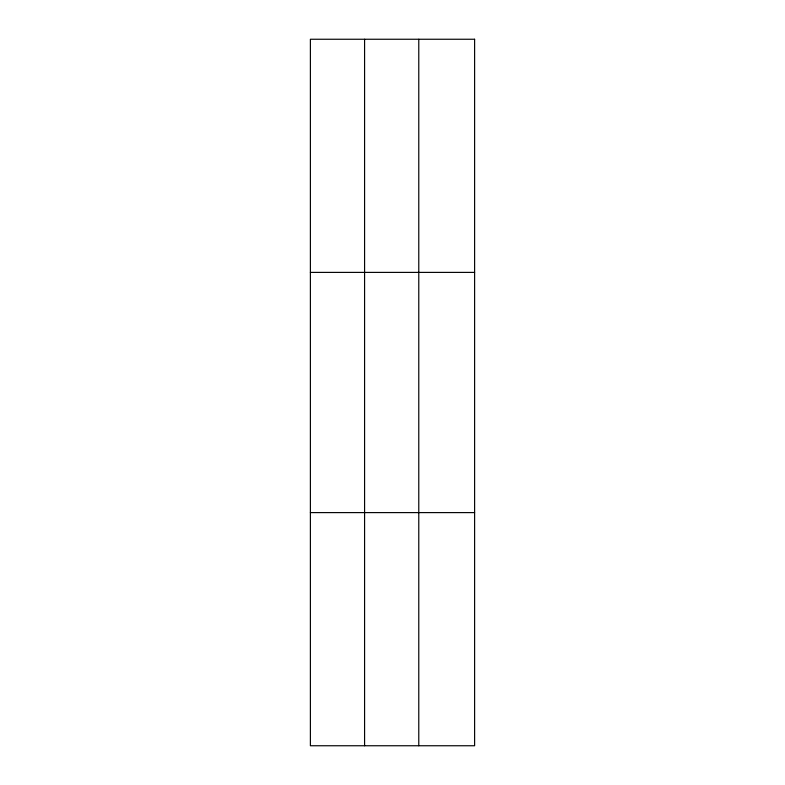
<?xml version="1.0" encoding="UTF-8"?>
<svg xmlns="http://www.w3.org/2000/svg" width="785" height="785" viewBox="0 0 785 785"><rect width="100%" height="100%" fill="white"/><g stroke="black" fill="none" stroke-linecap="round" stroke-linejoin="round"><path stroke-width="1.18" d="M364.583 745.75L364.583 39.25M418.778 745.75L418.778 39.25M310.389 272.395L474.611 272.395M310.389 512.605L474.611 512.605M474.611 39.25L474.611 745.75L310.389 745.75L310.389 39.25L474.611 39.25"/></g></svg>
